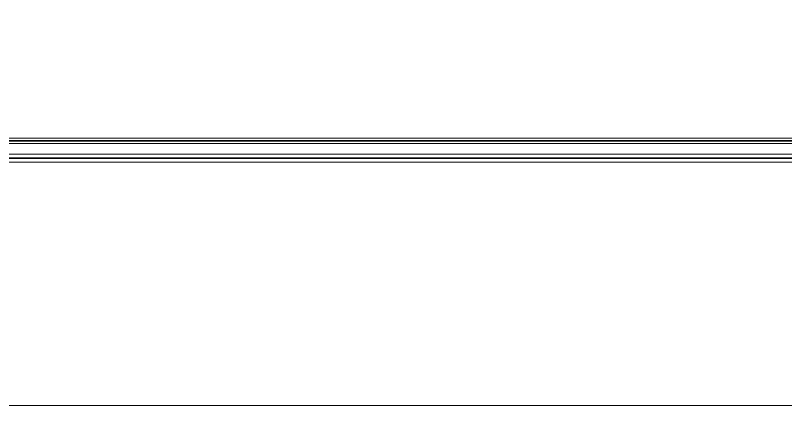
# Model space of a CAD drawing. Extents: x -1299 to 23780, y -3010 to 8106.
# Drawn here: x 8625.5 to 8744.5, y 284.7 to 345 of the extents above; entities that cross this region are included whole.
import ezdxf

# ---------------------------------------------------------------- set-up
doc = ezdxf.new("R2010")
doc.units = 0
doc.header["$LTSCALE"] = 25
doc.header["$MEASUREMENT"] = 0
for name, color, linetype, lineweight in [('06D', 9, 'Continuous', 9), ('10', 9, 'Continuous', 9), ('15', 9, 'Continuous', 9)]:
    doc.layers.add(name, color=color, linetype=linetype, lineweight=lineweight)

# ---------------------------------------------------------------- blocks, each defined once
blk = doc.blocks.new('*U433')
at = {"layer": '15'}
for p, q in [((-1.47, -18.95), (-170.63, -18.95)), ((1.47, -18.95), (62.7, -18.95)), ((-1.47, -19.35), (-170.63, -19.35)), ((-1.47, -19.42), (-170.63, -19.42)), ((-1.47, -19.82), (-170.63, -19.82)), ((1.47, -19.35), (62.7, -19.35)), ((1.47, -19.42), (62.7, -19.42)), ((1.47, -19.82), (62.7, -19.82)), ((-1.47, -21.42), (-170.63, -21.42)), ((-1.47, -22.02), (-170.63, -22.02)), ((-1.47, -22.1), (-170.63, -22.1)), ((1.47, -21.42), (62.7, -21.42)), ((1.47, -22.02), (62.7, -22.02)), ((1.47, -22.1), (62.7, -22.1)), ((-1.47, -22.7), (-170.63, -22.7)), ((1.47, -22.7), (62.7, -22.7))]:
    blk.add_line(p, q, dxfattribs=at)

msp = doc.modelspace()

# ---------------------------------------------------------------- linework, layer by layer
at = {"layer": '06D'}
msp.add_lwpolyline([(7067.2, 861.68), (7067.2, 284.7), (9765.58, 284.7)], dxfattribs=at)

# ---------------------------------------------------------------- block references
at = {"layer": '10'}
for p in [(8567.5, 345), (8800.83, 345)]:
    msp.add_blockref('*U433', p, dxfattribs=at)

doc.saveas('drawing.dxf')
